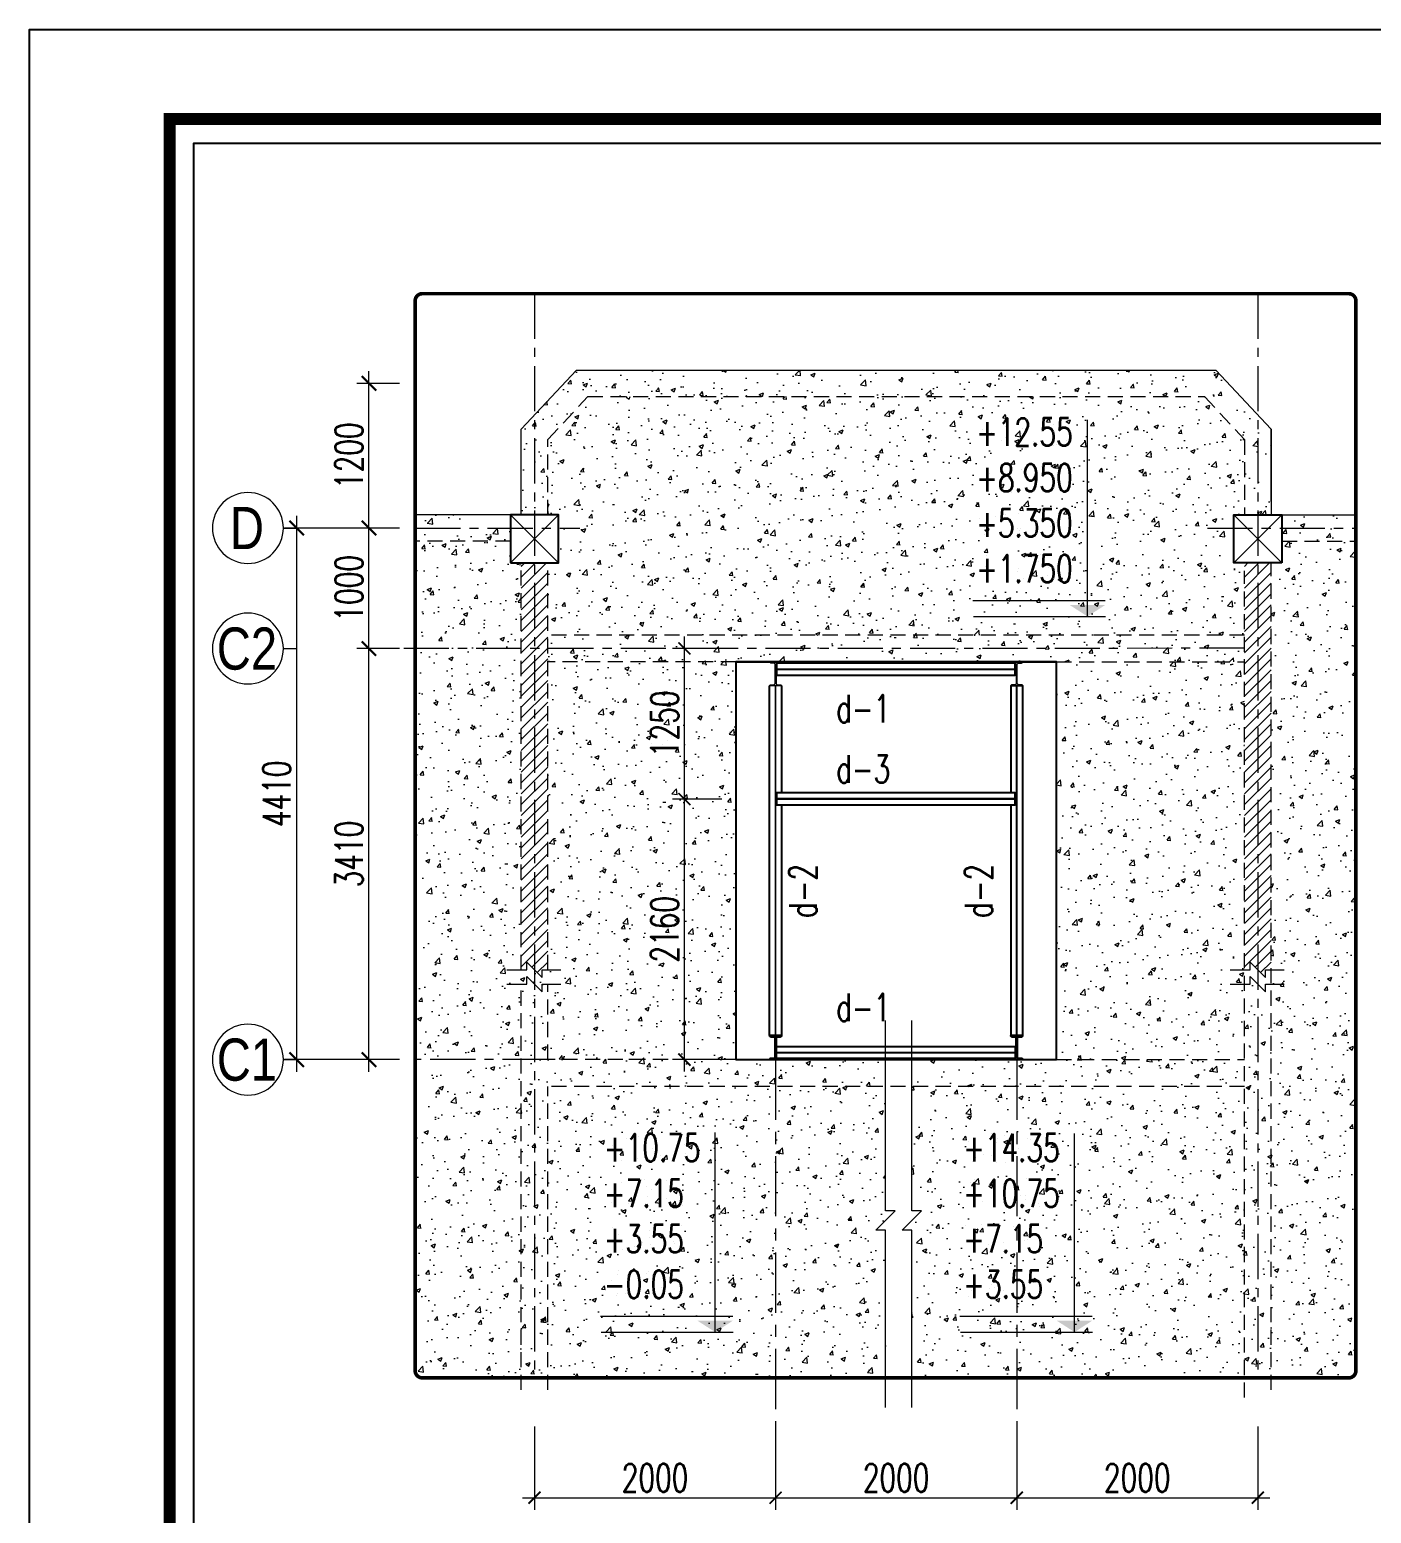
# Model space of a CAD drawing. Header units: millimetres. Extents: x 61738 to 439738, y 60858 to 151243.
# Drawn here: x 355738 to 366868, y 101492 to 113800 of the extents above; entities that cross this region are included whole.
import ezdxf
from ezdxf.enums import TextEntityAlignment as Align

# ---------------------------------------------------------------- set-up
doc = ezdxf.new("R2010")
doc.units = ezdxf.units.MM
for name, pattern in [('CENTER', [2, 1.25, -0.25, 0.25, -0.25]), ('HIDDEN', [0.375, 0.25, -0.125]), ('HIDDEN2', [0.1875, 0.125, -0.0625])]:
    doc.linetypes.add(name, pattern=pattern)
for name, color, linetype, lineweight in [('10-TEXT', 4, 'Continuous', 15), ('3-THAY', 7, 'Continuous', 18), ('5-DUT', 2, 'HIDDEN', 15), ('6-TRUC', 8, 'CENTER', 9), ('7-HATCH', 8, 'Continuous', 13), ('8-DIM', 8, 'Continuous', 15), ('9-SO HIEU', 8, 'Continuous', 15), ('DUONG KHUAT', 4, 'HIDDEN2', 15), ('Duong lien', 7, 'Continuous', 30), ('TEXT', 7, 'Continuous', 25), ('VL', 250, 'Continuous', 9)]:
    doc.layers.add(name, color=color, linetype=linetype, lineweight=lineweight)
for name, color, linetype in [('COT', 2, 'Continuous'), ('Khungbo', 32, 'Continuous'), ('KICHTHUOC', 8, 'Continuous'), ('NETTHAY', 9, 'Continuous')]:
    doc.layers.add(name, color=color, linetype=linetype)
doc.styles.add('A3 - Text 2.3', font='Vnsimli.shx', dxfattribs={"width": 0.7, "height": 230})
doc.styles.add('A3-Text 2.3', font='vnsimli.shx', dxfattribs={"width": 0.7, "height": 230, "bigfont": 'vn.shx'})
doc.styles.add('T2', font='VnArialH.TTF', dxfattribs={"width": 0.8})
doc.dimstyles.new('A3-1-100', dxfattribs={"dimtxt": 200, "dimasz": 120, "dimexe": 100, "dimexo": 0, "dimgap": 50, "dimtad": 1, "dimdec": 0, "dimdsep": 49, "dimtxsty": 'A3-Text 2.3', "dimblk": 'ARCHTICK', "dimcen": 10, "dimdle": 100, "dimclrd": 8, "dimclre": 8, "dimclrt": 2, "dimadec": 0, "dimazin": 2, "dimtfac": 1, "dimtdec": 0, "dimtix": 1, "dimtmove": 1, "dimatfit": 3, "dimldrblk": 'DOT', "dimfxl": 1, "dimtolj": 1, "dimtzin": 0, "dimlwd": -1, "dimlwe": -1, "dimarcsym": 0})
pattern_1 = [(50, (121909.44, 52010.74), (364.36934, -31.87817), [38.1, -419.1]), (355, (121909.44, 52010.74), (-70.48684, 382.1137), [30.48, -335.28117]), (100.45144, (121939.8, 52008.1), (293.8825, 350.2355), [32.38, -356.1805]), (46.1842, (121909.44, 52112.34), (542.1581, -84.08466), [57.15, -628.65]), (96.63556, (121954.6, 52105.33), (474.8083, 494.8522), [48.57, -534.2712]), (351.18415, (121909.44, 52112.34), (474.8083, 494.8522), [45.7199, -502.9195]), (21, (121960.24, 52086.94), (303.2288, -204.5304), [38.1, -419.1]), (326, (121960.24, 52086.94), (123.60406, 368.37593), [30.48, -335.28]), (71.45144, (121985.5, 52069.9), (426.83284, 163.84554), [32.38, -356.1799]), (37.5, (121909.44, 52010.74), (6.177207, 169.11008), [0, -331.216, 0, -340.36, 0, -336.55]), (7.5, (121909.44, 52010.74), (133.63933, 200.36115), [0, -194.056, 0, -323.596, 0, -128.27]), (327.5, (121796.16, 52010.74), (271.18119, -11.45749), [0, -127, 0, -396.24, 0, -525.78]), (317.5, (121745.36, 52010.74), (296.25836, 50.85298), [0, -165.1, 0, -263.144, 0, -373.38])]
pattern_2 = [(50, (111001.06, 50734.26), (364.36934, -31.87817), [38.1, -419.1]), (355, (111001.06, 50734.26), (-70.48684, 382.1137), [30.48, -335.28117]), (100.45144, (111031.43, 50731.6), (293.8825, 350.2355), [32.38, -356.1805]), (46.1842, (111001.06, 50835.86), (542.1581, -84.08466), [57.15, -628.65]), (96.63556, (111046.24, 50828.86), (474.8083, 494.8522), [48.57, -534.2712]), (351.18415, (111001.06, 50835.86), (474.8083, 494.8522), [45.7199, -502.9195]), (21, (111051.86, 50810.46), (303.22878, -204.5304), [38.1, -419.1]), (326, (111051.86, 50810.46), (123.60406, 368.37593), [30.48, -335.28]), (71.45144, (111077.13, 50793.42), (426.83284, 163.84554), [32.38, -356.1799]), (37.5, (111001.06, 50734.26), (6.177207, 169.11008), [0, -331.216, 0, -340.36, 0, -336.55]), (7.5, (111001.06, 50734.26), (133.63933, 200.36115), [0, -194.056, 0, -323.596, 0, -128.27]), (327.5, (110887.78, 50734.26), (271.18119, -11.45749), [0, -127, 0, -396.24, 0, -525.78]), (317.5, (110836.98, 50734.26), (296.25836, 50.85298), [0, -165.1, 0, -263.144, 0, -373.38])]
pattern_3 = [(50, (-40967.05, 48622.36), (364.36934, -31.87817), [38.1, -419.1]), (355, (-40967.05, 48622.36), (-70.48684, 382.1137), [30.48, -335.28117]), (100.45144, (-40936.7, 48619.7), (293.8825, 350.2355), [32.38002, -356.1805]), (46.1842, (-40967.05, 48723.96), (542.1581, -84.08466), [57.15, -628.65]), (96.63556, (-40921.87, 48716.96), (474.8083, 494.85225), [48.57005, -534.2712]), (351.18415, (-40967.05, 48723.96), (474.8083, 494.85225), [45.7199, -502.9195]), (21, (-40916.25, 48698.56), (303.22878, -204.5304), [38.1, -419.1]), (326, (-40916.25, 48698.56), (123.60406, 368.37593), [30.48, -335.28]), (71.451445, (-40891, 48681.52), (426.83284, 163.84554), [32.38002, -356.17988]), (37.5, (-40967.05, 48622.36), (6.177207, 169.110078), [0, -331.216, 0, -340.36, 0, -336.55]), (7.5, (-40967.05, 48622.36), (133.639325, 200.36115), [0, -194.056, 0, -323.596, 0, -128.27]), (327.5, (-41080.34, 48622.36), (271.18119, -11.45749), [0, -127, 0, -396.24, 0, -525.78]), (317.5, (-41131.14, 48622.36), (296.25836, 50.85298), [0, -165.1, 0, -263.144, 0, -373.38])]

# ---------------------------------------------------------------- blocks, each defined once
blk = doc.blocks.new('CDS12')
at = {"layer": 'Defpoints'}
blk.add_lwpolyline([(91835, 363353), (49835, 363353), (49835, 393053), (91835, 393053)], close=True, dxfattribs=at)
at = {"layer": 'Khungbo', "color": 1, "const_width": 100}
blk.add_lwpolyline([(91094, 364100), (50996, 364100), (50996, 392312), (91094, 392312)], close=True, dxfattribs=at)
at = {"layer": 'Khungbo', "color": 1}
blk.add_lwpolyline([(90894, 364300), (51196, 364300), (51196, 392112), (90894, 392112)], close=True, dxfattribs=at)
blk = doc.blocks.new('c400')
at = {"layer": 'COT'}
blk.add_lwpolyline([(-200, -200), (200, -200), (200, 200), (-200, 200)], close=True, dxfattribs=at)
at = {"layer": 'VL'}
for p, q in [((-200, 200), (200, -200)), ((-200, -200), (200, 200))]:
    blk.add_line(p, q, dxfattribs=at)
blk = doc.blocks.new('Truc Y')
at = {"layer": '10-TEXT', "color": 2}
blk.add_line((0, 0), (-150, 0), dxfattribs=at)
blk.add_circle((400, 0), 400, dxfattribs=at)
at = {"layer": '10-TEXT', "color": 2, "style": 'T2', "width": 0.8}
blk.add_attdef('A', text='', height=500, dxfattribs=at).set_placement((400, 13), align=Align.MIDDLE_CENTER)
blk = doc.blocks.new('_ArchTick')
at = {"color": 0, "linetype": 'ByBlock', "const_width": 0.15}
blk.add_lwpolyline([(-0.5, -0.5), (0.5, 0.5)], dxfattribs=at)
blk = doc.blocks.new('*D431')
at = {"layer": '8-DIM', "color": 8, "linetype": 'ByBlock', "ltscale": 100, "transparency": 16777216}
blk.add_line((358553, 105156), (358553, 108766), dxfattribs=at)
at = {"layer": '8-DIM', "color": 8, "ltscale": 100, "transparency": 16777216}
for p, q in [((358805, 108666), (358453, 108666)), ((358805, 105256), (358453, 105256))]:
    blk.add_line(p, q, dxfattribs=at)
at = {"layer": 'Defpoints', "color": 0, "ltscale": 100, "transparency": 16777216}
for p in [(358553, 108666), (358805, 108666), (358805, 105256)]:
    blk.add_point(p, dxfattribs=at)
at = {"layer": '8-DIM', "color": 8, "ltscale": 100, "transparency": 16777216, "xscale": 120, "yscale": 120, "zscale": 120}
for p, rotation in [((358553, 108666), 90), ((358553, 105256), 270)]:
    blk.add_blockref('_ArchTick', p, dxfattribs=dict(at, rotation=rotation))
at = {"layer": '8-DIM', "color": 2, "ltscale": 100, "transparency": 16777216, "insert": (358388, 106961), "char_height": 230, "attachment_point": 5, "rotation": 90, "style": 'A3-Text 2.3'}
blk.add_mtext('\\A1;3410', dxfattribs=at)
blk = doc.blocks.new('_Dot')
at = {"color": 0, "linetype": 'ByBlock', "lineweight": -2}
blk.add_line((-0.5, 0), (-1, 0), dxfattribs=at)
at = {"color": 0, "linetype": 'ByBlock', "const_width": 0.5}
blk.add_lwpolyline([(-0.25, 0, 1), (0.25, 0, 1)], format="xyb", close=True, dxfattribs=at)
blk = doc.blocks.new('*D432')
at = {"layer": '8-DIM', "color": 8, "ltscale": 100, "transparency": 16777216}
for p, q in [((358805, 109666), (358453, 109666)), ((358805, 108666), (358453, 108666))]:
    blk.add_line(p, q, dxfattribs=at)
at = {"layer": '8-DIM', "color": 8, "linetype": 'ByBlock', "ltscale": 100, "transparency": 16777216}
blk.add_line((358553, 108566), (358553, 109766), dxfattribs=at)
at = {"layer": 'Defpoints', "color": 0, "ltscale": 100, "transparency": 16777216}
for p in [(358553, 109666), (358805, 109666), (358805, 108666)]:
    blk.add_point(p, dxfattribs=at)
at = {"layer": '8-DIM', "color": 8, "ltscale": 100, "transparency": 16777216, "xscale": 120, "yscale": 120, "zscale": 120}
for p, rotation in [((358553, 109666), 90), ((358553, 108666), 270)]:
    blk.add_blockref('_ArchTick', p, dxfattribs=dict(at, rotation=rotation))
at = {"layer": '8-DIM', "color": 2, "ltscale": 100, "transparency": 16777216, "insert": (358388, 109166), "char_height": 230, "attachment_point": 5, "rotation": 90, "style": 'A3-Text 2.3'}
blk.add_mtext('\\A1;1000', dxfattribs=at)
blk = doc.blocks.new('*D433')
at = {"layer": '8-DIM', "color": 8, "linetype": 'ByBlock', "ltscale": 100, "transparency": 16777216}
blk.add_line((358553, 109566), (358553, 110966), dxfattribs=at)
at = {"layer": '8-DIM', "color": 8, "ltscale": 100, "transparency": 16777216}
for p, q in [((358805, 110866), (358453, 110866)), ((358805, 109666), (358453, 109666))]:
    blk.add_line(p, q, dxfattribs=at)
at = {"layer": 'Defpoints', "color": 0, "ltscale": 100, "transparency": 16777216}
for p in [(358553, 110866), (358805, 110866), (358805, 109666)]:
    blk.add_point(p, dxfattribs=at)
at = {"layer": '8-DIM', "color": 8, "ltscale": 100, "transparency": 16777216, "xscale": 120, "yscale": 120, "zscale": 120}
for p, rotation in [((358553, 110866), 90), ((358553, 109666), 270)]:
    blk.add_blockref('_ArchTick', p, dxfattribs=dict(at, rotation=rotation))
at = {"layer": '8-DIM', "color": 2, "ltscale": 100, "transparency": 16777216, "insert": (358388, 110266), "char_height": 230, "attachment_point": 5, "rotation": 90, "style": 'A3-Text 2.3'}
blk.add_mtext('\\A1;1200', dxfattribs=at)
blk = doc.blocks.new('*D434')
at = {"layer": '8-DIM', "color": 8, "ltscale": 100, "transparency": 16777216}
for p, q in [((358805, 109666), (357853, 109666)), ((358805, 105256), (357853, 105256))]:
    blk.add_line(p, q, dxfattribs=at)
at = {"layer": '8-DIM', "color": 8, "linetype": 'ByBlock', "ltscale": 100, "transparency": 16777216}
blk.add_line((357953, 109766), (357953, 105156), dxfattribs=at)
at = {"layer": 'Defpoints', "color": 0, "ltscale": 100, "transparency": 16777216}
for p in [(358805, 109666), (357953, 105256), (358805, 105256)]:
    blk.add_point(p, dxfattribs=at)
at = {"layer": '8-DIM', "color": 8, "ltscale": 100, "transparency": 16777216, "xscale": 120, "yscale": 120, "zscale": 120}
for p, rotation in [((357953, 109666), 90), ((357953, 105256), 270)]:
    blk.add_blockref('_ArchTick', p, dxfattribs=dict(at, rotation=rotation))
at = {"layer": '8-DIM', "color": 2, "ltscale": 100, "transparency": 16777216, "insert": (357788, 107461), "char_height": 230, "attachment_point": 5, "rotation": 90, "style": 'A3-Text 2.3'}
blk.add_mtext('\\A1;4410', dxfattribs=at)
blk = doc.blocks.new('*D435')
at = {"layer": '8-DIM', "color": 8, "ltscale": 500, "transparency": 16777216}
for p, q in [((359926, 102212), (359926, 101522)), ((361926, 102212), (361926, 101522))]:
    blk.add_line(p, q, dxfattribs=at)
at = {"layer": '8-DIM', "color": 8, "linetype": 'ByBlock', "ltscale": 500, "transparency": 16777216}
blk.add_line((359826, 101622), (362026, 101622), dxfattribs=at)
at = {"layer": 'Defpoints', "color": 0, "ltscale": 500, "transparency": 16777216}
for p in [(359926, 102212), (361926, 102212), (361926, 101622)]:
    blk.add_point(p, dxfattribs=at)
at = {"layer": '8-DIM', "color": 8, "ltscale": 500, "transparency": 16777216, "xscale": 100, "yscale": 100, "zscale": 100, "rotation": 180}
blk.add_blockref('_ArchTick', (359926, 101622), dxfattribs=at)
at = {"layer": '8-DIM', "color": 8, "ltscale": 500, "transparency": 16777216, "xscale": 100, "yscale": 100, "zscale": 100}
blk.add_blockref('_ArchTick', (361926, 101622), dxfattribs=at)
at = {"layer": '8-DIM', "color": 2, "ltscale": 500, "transparency": 16777216, "insert": (360926, 101787), "char_height": 230, "attachment_point": 5, "style": 'A3-Text 2.3'}
blk.add_mtext('\\A1;2000', dxfattribs=at)
blk = doc.blocks.new('*D436')
at = {"layer": '8-DIM', "color": 8, "ltscale": 400, "transparency": 16777216}
for p, q in [((361926, 102212), (361926, 101522)), ((363926, 102212), (363926, 101522))]:
    blk.add_line(p, q, dxfattribs=at)
at = {"layer": '8-DIM', "color": 8, "linetype": 'ByBlock', "ltscale": 400, "transparency": 16777216}
blk.add_line((361826, 101622), (364026, 101622), dxfattribs=at)
at = {"layer": 'Defpoints', "color": 0, "ltscale": 400, "transparency": 16777216}
for p in [(361926, 102212), (363926, 102212), (363926, 101622)]:
    blk.add_point(p, dxfattribs=at)
at = {"layer": '8-DIM', "color": 8, "ltscale": 400, "transparency": 16777216, "xscale": 100, "yscale": 100, "zscale": 100, "rotation": 180}
blk.add_blockref('_ArchTick', (361926, 101622), dxfattribs=at)
at = {"layer": '8-DIM', "color": 8, "ltscale": 400, "transparency": 16777216, "xscale": 100, "yscale": 100, "zscale": 100}
blk.add_blockref('_ArchTick', (363926, 101622), dxfattribs=at)
at = {"layer": '8-DIM', "color": 2, "ltscale": 400, "transparency": 16777216, "insert": (362926, 101787), "char_height": 230, "attachment_point": 5, "style": 'A3-Text 2.3'}
blk.add_mtext('\\A1;2000', dxfattribs=at)
blk = doc.blocks.new('*D437')
at = {"layer": '8-DIM', "color": 8, "ltscale": 400, "transparency": 16777216}
for p, q in [((363926, 102212), (363926, 101522)), ((365926, 102212), (365926, 101522))]:
    blk.add_line(p, q, dxfattribs=at)
at = {"layer": '8-DIM', "color": 8, "linetype": 'ByBlock', "ltscale": 400, "transparency": 16777216}
blk.add_line((363826, 101622), (366026, 101622), dxfattribs=at)
at = {"layer": 'Defpoints', "color": 0, "ltscale": 400, "transparency": 16777216}
for p in [(363926, 102212), (365926, 102212), (365926, 101622)]:
    blk.add_point(p, dxfattribs=at)
at = {"layer": '8-DIM', "color": 8, "ltscale": 400, "transparency": 16777216, "xscale": 100, "yscale": 100, "zscale": 100, "rotation": 180}
blk.add_blockref('_ArchTick', (363926, 101622), dxfattribs=at)
at = {"layer": '8-DIM', "color": 8, "ltscale": 400, "transparency": 16777216, "xscale": 100, "yscale": 100, "zscale": 100}
blk.add_blockref('_ArchTick', (365926, 101622), dxfattribs=at)
at = {"layer": '8-DIM', "color": 2, "ltscale": 400, "transparency": 16777216, "insert": (364926, 101787), "char_height": 230, "attachment_point": 5, "style": 'A3-Text 2.3'}
blk.add_mtext('\\A1;2000', dxfattribs=at)
blk = doc.blocks.new('*U78')
at = {"layer": '10-TEXT'}
for p, q in [((17615, 449767), (17615, 451327)), ((16706, 449893), (17756, 449893)), ((16710, 449766), (17757, 449766))]:
    blk.add_line(p, q, dxfattribs=at)
at = {"layer": '10-TEXT', "color": 1}
blk.add_solid([(17756, 449858), (17615, 449767), (17473, 449858)], dxfattribs=at)
blk = doc.blocks.new('*U439')
at = {"layer": '10-TEXT'}
for p, q in [((17615, 449767), (17615, 451352)), ((16706, 449893), (17756, 449893)), ((16710, 449766), (17757, 449766))]:
    blk.add_line(p, q, dxfattribs=at)
at = {"layer": '10-TEXT', "color": 1}
blk.add_solid([(17756, 449858), (17615, 449767), (17473, 449858)], dxfattribs=at)
blk = doc.blocks.new('*U438')
at = {"layer": '10-TEXT'}
for p, q in [((17615, 449767), (17615, 451342)), ((16706, 449893), (17756, 449893)), ((16710, 449766), (17757, 449766))]:
    blk.add_line(p, q, dxfattribs=at)
at = {"layer": '10-TEXT', "color": 1}
blk.add_solid([(17756, 449858), (17615, 449767), (17473, 449858)], dxfattribs=at)
blk = doc.blocks.new('*D755')
at = {"layer": '8-DIM', "color": 8, "linetype": 'ByBlock', "ltscale": 400, "transparency": 16777216}
blk.add_line((361170, 105157), (361170, 107517), dxfattribs=at)
at = {"layer": '8-DIM', "color": 8, "ltscale": 400, "transparency": 16777216}
for p, q in [((361480, 107417), (361070, 107417)), ((361480, 105257), (361070, 105257))]:
    blk.add_line(p, q, dxfattribs=at)
at = {"layer": 'Defpoints', "color": 0, "ltscale": 400, "transparency": 16777216}
for p in [(361170, 107417), (361480, 107417), (361480, 105257)]:
    blk.add_point(p, dxfattribs=at)
at = {"layer": '8-DIM', "color": 8, "ltscale": 400, "transparency": 16777216, "xscale": 100, "yscale": 100, "zscale": 100}
for p, rotation in [((361170, 107417), 90), ((361170, 105257), 270)]:
    blk.add_blockref('_ArchTick', p, dxfattribs=dict(at, rotation=rotation))
at = {"layer": '8-DIM', "color": 2, "ltscale": 400, "transparency": 16777216, "insert": (361005, 106337), "char_height": 230, "attachment_point": 5, "rotation": 90, "style": 'A3-Text 2.3'}
blk.add_mtext('\\A1;2160', dxfattribs=at)
blk = doc.blocks.new('*D756')
at = {"layer": '8-DIM', "color": 8, "linetype": 'ByBlock', "ltscale": 400, "transparency": 16777216}
blk.add_line((361170, 107317), (361170, 108767), dxfattribs=at)
at = {"layer": '8-DIM', "color": 8, "ltscale": 400, "transparency": 16777216}
for p, q in [((361480, 108667), (361070, 108667)), ((361480, 107417), (361070, 107417))]:
    blk.add_line(p, q, dxfattribs=at)
at = {"layer": 'Defpoints', "color": 0, "ltscale": 400, "transparency": 16777216}
for p in [(361170, 108667), (361480, 108667), (361480, 107417)]:
    blk.add_point(p, dxfattribs=at)
at = {"layer": '8-DIM', "color": 8, "ltscale": 400, "transparency": 16777216, "xscale": 100, "yscale": 100, "zscale": 100}
for p, rotation in [((361170, 108667), 90), ((361170, 107417), 270)]:
    blk.add_blockref('_ArchTick', p, dxfattribs=dict(at, rotation=rotation))
at = {"layer": '8-DIM', "color": 2, "ltscale": 400, "transparency": 16777216, "insert": (361005, 108042), "char_height": 230, "attachment_point": 5, "rotation": 90, "style": 'A3-Text 2.3'}
blk.add_mtext('\\A1;1250', dxfattribs=at)

msp = doc.modelspace()

# ---------------------------------------------------------------- hatches: boundary and pattern name
at = {"layer": '7-HATCH', "ltscale": 100}
h = msp.add_hatch(dxfattribs=at)
h.set_pattern_fill('AR-CONC', color=256, scale=2)
h.set_pattern_definition(pattern_1)
h.paths.add_polyline_path([(360273.7, 110976.1), (359816.3, 110486.1), (359816.3, 109776.1), (360036.3, 109776.1), (360036.3, 110399.3), (360369.3, 110756.1), (365483.4, 110756.1), (365816.3, 110399.3), (365816.3, 109776.1), (366036.3, 109776.1), (366036.3, 110486.1), (365579, 110976.1)])
at = {"layer": '7-HATCH', "ltscale": 400}
h = msp.add_hatch(dxfattribs=at)
h.set_pattern_fill('AR-CONC', color=256, scale=2)
h.set_pattern_definition(pattern_3)
h.paths.add_polyline_path([(365816.3, 108776.1), (365816.3, 109376.1), (365726.3, 109376.1), (365726.3, 109776.1), (365816.3, 109776.1), (365816.3, 110399.3), (365483.4, 110756.1), (360369.3, 110756.1), (360036.3, 110399.3), (360036.3, 109776.1), (360126.3, 109776.1), (360126.3, 109376.1), (360036.3, 109376.1), (360036.3, 108776.1)])
h.paths.add_polyline_path([(363532.9, 110289.4), (364460.6, 110289.4), (364460.6, 110634.4), (363532.9, 110634.4)], flags=24)
h.paths.add_polyline_path([(363532.9, 109911.7), (364491.2, 109911.7), (364491.2, 110256.7), (363532.9, 110256.7)], flags=24)
h.paths.add_polyline_path([(363532.9, 109534.1), (364491.2, 109534.1), (364491.2, 109879.1), (363532.9, 109879.1)], flags=24)
h.paths.add_polyline_path([(363532.9, 109156.5), (364460.6, 109156.5), (364460.6, 109501.5), (363532.9, 109501.5)], flags=24)
at = {"layer": '7-HATCH', "ltscale": 100}
h = msp.add_hatch(dxfattribs=at)
h.set_pattern_fill('AR-CONC', color=256, scale=2)
h.set_pattern_definition(pattern_1)
h.paths.add_polyline_path([(358936.1, 109776.1), (358936.1, 109556.1), (359726.3, 109556.1), (359726.3, 109776.1)])
h = msp.add_hatch(dxfattribs=at)
h.set_pattern_fill('AR-CONC', color=256, scale=2)
h.set_pattern_definition(pattern_1)
h.paths.add_polyline_path([(362156.8, 109368.1), (363084.5, 109368.1), (363084.5, 109713.1), (362156.8, 109713.1)], flags=9)
edge = h.paths.add_edge_path()
edge.add_line((361966.4, 108546.1), (363886.3, 108546.1))
edge.add_arc((363886.3, 108556.1), 10, 180.41479, 270, ccw=False)
edge.add_line((363876.3, 108556.1), (361976.4, 108556.1))
edge.add_arc((361966.4, 108556.1), 10, 270, 359.58521, ccw=False)
at = {"layer": '7-HATCH', "ltscale": 400}
h = msp.add_hatch(dxfattribs=at)
h.set_pattern_fill('AR-CONC', color=256, scale=2)
h.set_pattern_definition(pattern_3)
h.paths.add_polyline_path([(366126.3, 109776.1), (366126.3, 109556.1), (366740, 109556.1), (366740, 109776.1)])
h = msp.add_hatch(dxfattribs=at)
h.set_pattern_fill('AR-CONC', color=256, scale=2)
h.set_pattern_definition(pattern_3)
h.paths.add_polyline_path([(360036.3, 105034.1), (360036.3, 102615.9), (362838, 102615.9), (362838, 103841), (362758, 103841), (362918, 104001), (362838, 104001), (362838, 105034.1)])
h.paths.add_polyline_path([(361596.3, 108556.1), (360036.3, 108556.1), (360036.3, 106000.6), (359990.3, 106000.6), (359990.3, 105936.6), (359862.3, 106064.6), (359862.3, 106000.6), (359816.3, 106000.6), (359816.3, 109376.1), (359726.3, 109376.1), (359726.3, 109556.1), (358936.1, 109556.1), (358936.1, 102675.9, 0.4142136), (358996.1, 102615.9), (359816.3, 102615.9), (359816.3, 105881.9), (359862.3, 105881.9), (359862.3, 105945.9), (359990.3, 105817.9), (359990.3, 105881.9), (360036.3, 105881.9), (360036.3, 105256.1), (361596.3, 105256.1)])
h.paths.add_polyline_path([(360444.8, 103219.6), (361249.8, 103219.6), (361249.8, 103564.6), (360444.8, 103564.6)], flags=24)
h.paths.add_polyline_path([(360444.8, 104352.5), (361372.5, 104352.5), (361372.5, 104697.5), (360444.8, 104697.5)], flags=24)
h.paths.add_polyline_path([(360444.8, 103974.9), (361219.1, 103974.9), (361219.1, 104319.9), (360444.8, 104319.9)], flags=24)
h.paths.add_polyline_path([(360444.8, 103597.2), (361249.8, 103597.2), (361249.8, 103942.2), (360444.8, 103942.2)], flags=24)
h = msp.add_hatch(dxfattribs=at)
h.set_pattern_fill('AR-CONC', color=256, scale=2)
h.set_pattern_definition(pattern_3)
h.paths.add_polyline_path([(366036.3, 102615.9), (366680, 102615.9, 0.4142136), (366740, 102675.9), (366740, 109556.1), (366126.3, 109556.1), (366126.3, 109376.1), (366036.3, 109376.1)])
at = {"layer": '7-HATCH', "ltscale": 500}
h = msp.add_hatch(dxfattribs=at)
h.set_pattern_fill('ANSI31', color=256, scale=20)
h.set_pattern_definition([(45, (111001.065, 50734.264), (-44.90128, 44.90128), [])])
h.paths.add_polyline_path([(360036.3, 109376.1), (359816.3, 109376.1), (359816.3, 106000.6), (359862.3, 106000.6), (359862.3, 106064.6), (359990.3, 105936.6), (359990.3, 106000.6), (360036.3, 106000.6)])
h = msp.add_hatch(dxfattribs=at)
h.set_pattern_fill('ANSI31', color=256, scale=20)
h.set_pattern_definition([(45, (117001.065, 50734.264), (-44.90128, 44.90128), [])])
h.paths.add_polyline_path([(366036.3, 109376.1), (365816.3, 109376.1), (365816.3, 106000.6), (365862.3, 106000.6), (365862.3, 106064.6), (365990.3, 105936.6), (365990.3, 106000.6), (366036.3, 106000.6)])
h = msp.add_hatch(dxfattribs=at)
h.set_pattern_fill('AR-CONC', color=256, scale=2)
h.set_pattern_definition(pattern_2)
h.paths.add_polyline_path([(365816.3, 108776.1), (360036.3, 108776.1), (360036.3, 108556.1), (361596.3, 108556.1), (364256.3, 108556.1), (365816.3, 108556.1)])
at = {"layer": '7-HATCH', "ltscale": 400}
h = msp.add_hatch(dxfattribs=at)
h.set_pattern_fill('AR-CONC', color=256, scale=2)
h.set_pattern_definition(pattern_3)
h.paths.add_polyline_path([(364256.3, 105256.1), (365816.3, 105256.1), (365816.3, 108556.1), (364256.3, 108556.1)])
h.paths.add_polyline_path([(363055.3, 105034.1), (363055.3, 104001), (363135.3, 104001), (362975.3, 103841), (363055.3, 103841), (363055.3, 102615.9), (365816.3, 102615.9), (365816.3, 105034.1)])
h.paths.add_polyline_path([(363425.4, 103219.6), (364230.4, 103219.6), (364230.4, 103564.6), (363425.4, 103564.6)], flags=24)
h.paths.add_polyline_path([(363425.4, 104352.5), (364353.1, 104352.5), (364353.1, 104697.5), (363425.4, 104697.5)], flags=24)
h.paths.add_polyline_path([(363425.4, 103974.9), (364353.1, 103974.9), (364353.1, 104319.9), (363425.4, 104319.9)], flags=24)
h.paths.add_polyline_path([(363425.4, 103597.2), (364199.8, 103597.2), (364199.8, 103942.2), (363425.4, 103942.2)], flags=24)
h = msp.add_hatch(dxfattribs=at)
h.set_pattern_fill('AR-CONC', color=256, scale=2)
h.set_pattern_definition(pattern_3)
h.paths.add_polyline_path([(359816.3, 102615.9), (360036.3, 102615.9), (360036.3, 105034.1), (362838, 105034.1), (362838, 105256.1), (361826.3, 105256.1), (361596.3, 105256.1), (360036.3, 105256.1), (360036.3, 105881.9), (359990.3, 105881.9), (359990.3, 105817.9), (359862.3, 105945.9), (359862.3, 105881.9), (359816.3, 105881.9)])
h = msp.add_hatch(dxfattribs=at)
h.set_pattern_fill('AR-CONC', color=256, scale=2)
h.set_pattern_definition(pattern_3)
h.paths.add_polyline_path([(366036.3, 105881.9), (365990.3, 105881.9), (365990.3, 105817.9), (365862.3, 105945.9), (365862.3, 105881.9), (365816.3, 105881.9), (365816.3, 102615.9), (366036.3, 102615.9)])
at = {"layer": '7-HATCH', "ltscale": 500}
h = msp.add_hatch(dxfattribs=at)
h.set_pattern_fill('AR-CONC', color=256, scale=2)
h.set_pattern_definition(pattern_2)
h.paths.add_polyline_path([(365816.3, 105256.1), (364256.3, 105256.1), (364026.3, 105256.1), (363055.3, 105256.1), (363055.3, 105034.1), (365816.3, 105034.1)])

# ---------------------------------------------------------------- linework, layer by layer
for p, q in [((361933.9, 108446.1), (363913.4, 108446.1)), ((361876.4, 105456.1), (361876.4, 108356.1)), ((361976.4, 108356.1), (361976.4, 108313.1)), ((363876.4, 108356.1), (363876.4, 107469.1)), ((363976.4, 105456.1), (363976.4, 108356.1)), ((361976.4, 108247.9), (361976.4, 107469.1)), ((361933.9, 107369.1), (363913.4, 107369.1)), ((361976.4, 107369.1), (361976.4, 105456.1)), ((361976.4, 107369.1), (363876.4, 107369.1)), ((363876.4, 107369.1), (363876.4, 105566.5)), ((363876.4, 105681.7), (363876.4, 105456.1)), ((361976.4, 105499.6), (361976.4, 105456.1)), ((361933.9, 105366.1), (362026.4, 105366.1)), ((361933.9, 105366.1), (363913.4, 105366.1))]:
    msp.add_line(p, q)
at = {"layer": '3-THAY'}
for p, q in [((359816.3, 109886.1), (359816.3, 110486.1)), ((366036.3, 109886.1), (366036.3, 110486.1)), ((359726.3, 109776.1), (358936.1, 109776.1))]:
    msp.add_line(p, q, dxfattribs=at)
msp.add_lwpolyline([(359816.3, 109776.1), (359816.3, 110486.1), (360273.7, 110976.1), (365579, 110976.1), (366036.3, 110486.1), (366036.3, 109776.1)], dxfattribs=at)
at = {"layer": '3-THAY', "ltscale": 100}
msp.add_lwpolyline([(366126.3, 109776.1), (366740, 109776.1)], dxfattribs=at)
at = {"layer": '3-THAY'}
for points in [[(361876.4, 108556.1), (361976.4, 108556.1), (361976.4, 108556.1, -0.4142136), (361966.4, 108546.1), (361941.4, 108546.1, 0.4142136), (361931.4, 108536.1), (361931.4, 108376.1, 0.4142136), (361941.4, 108366.1), (361966.4, 108366.1, -0.4142136), (361976.4, 108356.1), (361976.4, 108356.1), (361876.4, 108356.1), (361876.4, 108356.1, -0.4142136), (361886.4, 108366.1), (361911.4, 108366.1, 0.4142136), (361921.4, 108376.1), (361921.4, 108536.1, 0.4142136), (361911.4, 108546.1), (361886.4, 108546.1, -0.4142136), (361876.4, 108556.1)], [(363976.3, 108556.1), (363876.3, 108556.1), (363876.3, 108556.1, 0.4142136), (363886.3, 108546.1), (363911.3, 108546.1, -0.4142136), (363921.3, 108536.1), (363921.3, 108376.1, -0.4142136), (363911.3, 108366.1), (363886.3, 108366.1, 0.4142136), (363876.3, 108356.1), (363876.3, 108356.1), (363976.3, 108356.1), (363976.3, 108356.1, 0.4142136), (363966.3, 108366.1), (363941.3, 108366.1, -0.4142136), (363931.3, 108376.1), (363931.3, 108536.1, -0.4142136), (363941.3, 108546.1), (363966.3, 108546.1, 0.4142136), (363976.3, 108556.1)], [(361876.4, 105256.1), (361976.4, 105256.1), (361976.4, 105256.1, 0.4142136), (361966.4, 105266.1), (361941.4, 105266.1, -0.4142136), (361931.4, 105276.1), (361931.4, 105436.1, -0.4142136), (361941.4, 105446.1), (361966.4, 105446.1, 0.4142136), (361976.4, 105456.1), (361976.4, 105456.1), (361876.4, 105456.1), (361876.4, 105456.1, 0.4142136), (361886.4, 105446.1), (361911.4, 105446.1, -0.4142136), (361921.4, 105436.1), (361921.4, 105276.1, -0.4142136), (361911.4, 105266.1), (361886.4, 105266.1, 0.4142136), (361876.4, 105256.1)], [(363976.3, 105256.1), (363876.3, 105256.1), (363876.3, 105256.1, -0.4142136), (363886.3, 105266.1), (363911.3, 105266.1, 0.4142136), (363921.3, 105276.1), (363921.3, 105436.1, 0.4142136), (363911.3, 105446.1), (363886.3, 105446.1, -0.4142136), (363876.3, 105456.1), (363876.3, 105456.1), (363976.3, 105456.1), (363976.3, 105456.1, -0.4142136), (363966.3, 105446.1), (363941.3, 105446.1, 0.4142136), (363931.3, 105436.1), (363931.3, 105276.1, 0.4142136), (363941.3, 105266.1), (363966.3, 105266.1, -0.4142136), (363976.3, 105256.1)]]:
    msp.add_lwpolyline(points, format="xyb", close=True, dxfattribs=at)
at = {"layer": '5-DUT', "ltscale": 500}
for p, q in [((359726.3, 109556.1), (358936.1, 109556.1)), ((359816.3, 106000.6), (359816.3, 109376.1)), ((360036.3, 106000.6), (360036.3, 109376.1)), ((365816.3, 102451.9), (365816.3, 109311.9)), ((366036.3, 102516.1), (366036.3, 109376.1)), ((359816.3, 102516.1), (359816.3, 105881.9)), ((360036.3, 105256.1), (360036.3, 105881.9)), ((360036.3, 102516.1), (360036.3, 105034.1))]:
    msp.add_line(p, q, dxfattribs=at)
at = {"layer": '5-DUT', "ltscale": 500, "const_width": 30}
msp.add_lwpolyline([(358996.1, 111610), (366680, 111610, -0.4142136), (366740, 111550), (366740, 102675.9, -0.4142136), (366680, 102615.9), (358996.1, 102615.9, -0.4142136), (358936.1, 102675.9), (358936.1, 111550, -0.4142136)], format="xyb", close=True, dxfattribs=at)
at = {"layer": '5-DUT', "ltscale": 500}
for points in [[(360036.3, 109776.1), (360036.3, 110399.3), (360369.3, 110756.1), (365483.4, 110756.1), (365816.3, 110399.3), (365816.3, 109776.1)], [(366126.3, 109556.1), (366740, 109556.1)], [(365816.3, 108776.1), (360036.3, 108776.1)], [(361596.3, 108556.1), (360036.3, 108556.1)], [(364256.3, 108556.1), (365816.3, 108556.1)], [(361596.3, 105256.1), (360036.3, 105256.1)], [(364256.3, 105256.1), (365816.3, 105256.1)], [(365816.3, 105034.1), (360036.3, 105034.1)]]:
    msp.add_lwpolyline(points, dxfattribs=at)
at = {"layer": '6-TRUC', "ltscale": 300}
for p, q in [((359926.3, 111610), (359926.3, 102615.9)), ((365926.3, 111610), (365926.3, 102615.9)), ((358936.1, 109666.1), (360303, 109666.1)), ((365508, 109666.1), (366740, 109666.1))]:
    msp.add_line(p, q, dxfattribs=at)
for points in [[(365816.3, 108668.1), (358802.9, 108666.1)], [(360036.3, 105256.1), (358936.1, 105256.1)]]:
    msp.add_lwpolyline(points, dxfattribs=at)
at = {"layer": '6-TRUC', "ltscale": 400}
for points in [[(361926.4, 105256.1), (361926.4, 101492.4)], [(363926.4, 105256.1), (363926.4, 101492.4)]]:
    msp.add_lwpolyline(points, dxfattribs=at)
at = {"layer": '7-HATCH', "ltscale": 500}
for points in [[(359695.9, 106000.6), (359862.3, 106000.6), (359862.3, 106064.6), (359990.3, 105936.6), (359990.3, 106000.6), (360145.1, 106000.6)], [(365695.9, 106000.6), (365862.3, 106000.6), (365862.3, 106064.6), (365990.3, 105936.6), (365990.3, 106000.6), (366145.1, 106000.6)], [(359695.9, 105881.9), (359862.3, 105881.9), (359862.3, 105945.9), (359990.3, 105817.9), (359990.3, 105881.9), (360145.1, 105881.9)], [(365695.9, 105881.9), (365862.3, 105881.9), (365862.3, 105945.9), (365990.3, 105817.9), (365990.3, 105881.9), (366145.1, 105881.9)], [(362838, 102370.3), (362838, 103841), (362758, 103841), (362918, 104001), (362838, 104001), (362838, 105581.7)], [(363055.3, 102370.3), (363055.3, 103841), (362975.3, 103841), (363135.3, 104001), (363055.3, 104001), (363055.3, 105581.7)]]:
    msp.add_lwpolyline(points, dxfattribs=at)
at = {"layer": 'DUONG KHUAT', "linetype": 'HIDDEN'}
for p, q in [((361933.9, 108498.6), (363913.4, 108498.6)), ((361933.9, 108493.6), (363913.4, 108493.6)), ((361923.9, 105456.1), (361923.9, 108356.1)), ((361928.9, 105456.1), (361928.9, 108356.1)), ((363923.9, 105566.5), (363923.9, 108356.1)), ((363928.9, 105566.5), (363928.9, 108356.1)), ((361933.9, 107416.6), (363913.4, 107416.6)), ((363923.9, 105456.1), (363923.9, 105681.7)), ((363928.9, 105456.1), (363928.9, 105681.7)), ((361933.9, 105318.6), (362076.3, 105318.6)), ((361933.9, 105318.6), (363913.4, 105318.6)), ((361933.9, 105313.6), (362076.3, 105313.6)), ((361933.9, 105313.6), (363913.4, 105313.6))]:
    msp.add_line(p, q, dxfattribs=at)
at = {"layer": 'Duong lien', "color": 164}
for points in [[(361876.4, 105256.1), (361976.4, 105256.1), (361976.4, 105256.1, 0.4142136), (361966.4, 105266.1), (361941.4, 105266.1, -0.4142136), (361931.4, 105276.1), (361931.4, 105436.1, -0.4142136), (361941.4, 105446.1), (361966.4, 105446.1, 0.4142136), (361976.4, 105456.1), (361976.4, 105456.1), (361876.4, 105456.1), (361876.4, 105456.1, 0.4142136), (361886.4, 105446.1), (361911.4, 105446.1, -0.4142136), (361921.4, 105436.1), (361921.4, 105276.1, -0.4142136), (361911.4, 105266.1), (361886.4, 105266.1, 0.4142136), (361876.4, 105256.1)], [(361876.4, 105256.1), (361976.4, 105256.1), (361976.4, 105256.1, 0.4142136), (361966.4, 105266.1), (361941.4, 105266.1, -0.4142136), (361931.4, 105276.1), (361931.4, 105436.1, -0.4142136), (361941.4, 105446.1), (361966.4, 105446.1, 0.4142136), (361976.4, 105456.1), (361976.4, 105456.1), (361876.4, 105456.1), (361876.4, 105456.1, 0.4142136), (361886.4, 105446.1), (361911.4, 105446.1, -0.4142136), (361921.4, 105436.1), (361921.4, 105276.1, -0.4142136), (361911.4, 105266.1), (361886.4, 105266.1, 0.4142136), (361876.4, 105256.1)], [(363976.3, 105256.1), (363876.3, 105256.1), (363876.3, 105256.1, -0.4142136), (363886.3, 105266.1), (363911.3, 105266.1, 0.4142136), (363921.3, 105276.1), (363921.3, 105436.1, 0.4142136), (363911.3, 105446.1), (363886.3, 105446.1, -0.4142136), (363876.3, 105456.1), (363876.3, 105456.1), (363976.3, 105456.1), (363976.3, 105456.1, -0.4142136), (363966.3, 105446.1), (363941.3, 105446.1, 0.4142136), (363931.3, 105436.1), (363931.3, 105276.1, 0.4142136), (363941.3, 105266.1), (363966.3, 105266.1, -0.4142136), (363976.3, 105256.1)]]:
    msp.add_lwpolyline(points, format="xyb", close=True, dxfattribs=at)
at = {"layer": 'NETTHAY'}
for p, q in [((361596.3, 108556.1), (364256.3, 108556.1)), ((361826.3, 105256.1), (364126.3, 105256.1))]:
    msp.add_line(p, q, dxfattribs=at)
at = {"layer": 'NETTHAY', "linetype": 'HIDDEN'}
msp.add_line((361933.9, 107421.6), (363913.4, 107421.6), dxfattribs=at)
at = {"layer": 'NETTHAY'}
for points in [[(364026.3, 105256.1), (364256.3, 105256.1), (364256.3, 108556.1), (361596.3, 108556.1), (361596.3, 105256.1), (361826.3, 105256.1)], [(361976.4, 108356.1), (361976.4, 107469.1)], [(363876.4, 105681.7), (363876.4, 105456.1), (363976.4, 105456.1), (363976.4, 108356.1), (363876.4, 108356.1), (363876.4, 107469.1)], [(361976.4, 107369.1), (361976.4, 105456.1)], [(363876.4, 107369.1), (363876.4, 105566.5)], [(361933.9, 105366.1), (363913.4, 105366.1), (363913.4, 105266.1)], [(363913.4, 105266.1), (361933.9, 105266.1), (361933.9, 105366.1), (362076.3, 105366.1)]]:
    msp.add_lwpolyline(points, dxfattribs=at)
for points in [[(361933.9, 108446.1), (363913.4, 108446.1), (363913.4, 108546.1), (361933.9, 108546.1)], [(361933.9, 107369.1), (363913.4, 107369.1), (363913.4, 107469.1), (361933.9, 107469.1)]]:
    msp.add_lwpolyline(points, close=True, dxfattribs=at)

# ---------------------------------------------------------------- block references
at = {"layer": '9-SO HIEU'}
msp.add_blockref('c400', (359926.3, 109576.1), dxfattribs=at)
at = {"layer": '9-SO HIEU', "xscale": -1}
msp.add_blockref('c400', (365926.3, 109576.1), dxfattribs=at)
at = {"layer": 'KICHTHUOC'}
msp.add_blockref('CDS12', (305903.3, -279252.9), dxfattribs=at)
at = {"layer": 'KICHTHUOC', "xscale": 1.045454545455868, "yscale": 1.045454545455868, "zscale": 1.045454545455868}
for name, p in [('*U78', (346097.7, -361278.4)), ('*U439', (343009.6, -367215.2)), ('*U438', (345990.3, -367215.2))]:
    msp.add_blockref(name, p, dxfattribs=at)
at = {"layer": 'KICHTHUOC'}
ref = msp.add_blockref('Truc Y', (357842.7, 109666.1), dxfattribs=dict(at, xscale=-0.7349999999496504, yscale=0.7349999999423744, zscale=0.7349999999511055))
ref.add_attrib('A', 'D', dxfattribs={"layer": 'TEXT', "height": 350, "style": 'T2', "width": 0.8}).set_placement((357540.9, 109666.1), align=Align.MIDDLE_CENTER)
ref = msp.add_blockref('Truc Y', (357842.7, 108666.1), dxfattribs=dict(at, xscale=-0.7349999999496504, yscale=0.7349999999423744, zscale=0.7349999999511055))
ref.add_attrib('A', 'c2', dxfattribs={"layer": 'TEXT', "height": 350, "style": 'T2', "width": 0.8}).set_placement((357540.9, 108666.1), align=Align.MIDDLE_CENTER)
ref = msp.add_blockref('Truc Y', (357842.7, 105256.1), dxfattribs=dict(at, xscale=-0.7349999999496504, yscale=0.7349999999423744, zscale=0.7349999999511055))
ref.add_attrib('A', 'c1', dxfattribs={"layer": 'TEXT', "height": 350, "style": 'T2', "width": 0.8}).set_placement((357540.9, 105256.1), align=Align.MIDDLE_CENTER)

# ---------------------------------------------------------------- texts
at = {"layer": '10-TEXT', "style": 'A3 - Text 2.3', "width": 0.7}
for s, p in [('+12.55', (363590.4, 110346.9)), ('+8.950', (363590.4, 109969.2)), ('+5.350', (363590.4, 109591.6)), ('+1.750', (363590.4, 109214)), ('d-1', (362428.3, 108052.9)), ('d-3', (362428.3, 107552)), ('d-1', (362428.3, 105573.9)), ('+10.75', (360502.3, 104410)), ('+14.35', (363482.9, 104410)), ('+7.15', (360502.3, 104032.4)), ('+10.75', (363482.9, 104032.4)), ('+3.55', (360502.3, 103654.7)), ('+7.15', (363482.9, 103654.7)), ('-0.05', (360502.3, 103277.1)), ('+3.55', (363482.9, 103277.1))]:
    msp.add_text(s, height=230, dxfattribs=at).set_placement(p)
for p in [(362267.3, 106430.3), (363725.9, 106430.3)]:
    msp.add_text('d-2', height=230, rotation=90, dxfattribs=at).set_placement(p)

# ---------------------------------------------------------------- dimensions: what is measured, and where the dimension line sits
at = {"layer": '8-DIM', "ltscale": 100}
for base, p1, p2, picture, middle in [((358552.9, 110866.1), (358805.4, 109666.1), (358805.4, 110866.1), '*D433', (358387.9, 110266.1)), ((357952.9, 105256.1), (358805.4, 109666.1), (358805.4, 105256.1), '*D434', (357787.9, 107461.1)), ((358552.9, 109666.1), (358805.4, 108666.1), (358805.4, 109666.1), '*D432', (358387.9, 109166.1)), ((358552.9, 108666.1), (358805.4, 105256.1), (358805.4, 108666.1), '*D431', (358387.9, 106961.1))]:
    dim = msp.add_linear_dim(base=base, p1=p1, p2=p2, angle=90, dimstyle='A3-1-100', dxfattribs=at)
    dim.commit()
    dim.dimension.update_dxf_attribs({"geometry": picture, "text_midpoint": middle})
at = {"layer": '8-DIM', "ltscale": 400}
for base, p1, p2, picture, middle in [((361170, 108666.8), (361480, 107416.6), (361480, 108666.8), '*D756', (361005, 108041.7)), ((361170, 107416.5506426), (361480, 105257.0506426), (361480, 107416.5506426), '*D755', (361005, 106336.8006426))]:
    dim = msp.add_linear_dim(base=base, p1=p1, p2=p2, angle=90, dimstyle='A3-1-100', override={"dimasz": 100}, dxfattribs=at)
    dim.commit()
    dim.dimension.update_dxf_attribs({"geometry": picture, "text_midpoint": middle})
at = {"layer": '8-DIM', "ltscale": 500}
dim = msp.add_linear_dim(base=(361926.4, 101622.4), p1=(359926.3, 102212.4), p2=(361926.4, 102212.4), dimstyle='A3-1-100', override={"dimasz": 100}, dxfattribs=at)
dim.commit()
dim.dimension.update_dxf_attribs({"geometry": '*D435', "text_midpoint": (360926.4, 101787.4)})
at = {"layer": '8-DIM', "ltscale": 400}
for base, p1, p2, picture, middle in [((363926.4, 101622.4), (361926.4, 102212.4), (363926.4, 102212.4), '*D436', (362926.4, 101787.4)), ((365926.3, 101622.4), (363926.4, 102212.4), (365926.3, 102212.4), '*D437', (364926.4, 101787.4))]:
    dim = msp.add_linear_dim(base=base, p1=p1, p2=p2, dimstyle='A3-1-100', override={"dimasz": 100}, dxfattribs=at)
    dim.commit()
    dim.dimension.update_dxf_attribs({"geometry": picture, "text_midpoint": middle})

doc.saveas('drawing.dxf')
